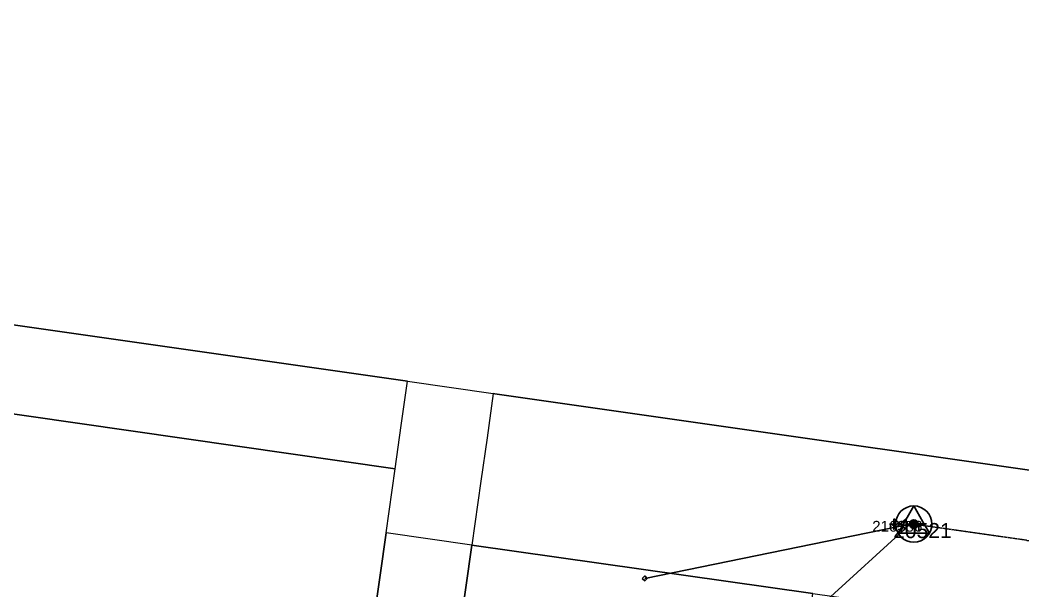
# Model space of a CAD drawing. Header units: metres. Extents: x 277863 to 282129, y 6130772 to 6135401.
# Drawn here: x 279113.3 to 279346.1, y 6133431.6 to 6133564.2 of the extents above; entities that cross this region are included whole.
import ezdxf
from ezdxf.enums import TextEntityAlignment as Align

# ---------------------------------------------------------------- set-up
doc = ezdxf.new("R2010")
doc.units = ezdxf.units.M
doc.linetypes.add('Cable Exist OH', pattern=[1, 1, 0])
doc.layers.get('0').update_dxf_attribs({"color": 6})
doc.layers.add('Cadastre Land Parcels_SP_EXT', color=9, linetype='Continuous', lineweight=5)
doc.layers.add('Cadastre Roads_SP_EXT', color=9, linetype='Continuous', lineweight=5)
for name, color, linetype in [('Equip_LV_EXT', 7, 'Continuous'), ('Mains_HV_EXT', 7, 'Continuous'), ('Services_SP_EXT', 7, 'Continuous'), ('Sub_SP_TR_HV_LV_EXT', 7, 'Continuous'), ('SupportsOH_SP_TR_HV_LV_SL_EXT', 7, 'Continuous')]:
    doc.layers.add(name, color=color, linetype=linetype)
doc.styles.add('POLE_LABEL', font='arial.ttf')
doc.styles.get("Standard").update_dxf_attribs({"font": 'arial.ttf'})

# ---------------------------------------------------------------- blocks, each defined once
blk = doc.blocks.new('SUB_POLE_EXT')
blk.add_wipeout([(0, 4.22), (0.42, 4.2), (0.83, 4.14), (1.21, 4.05), (1.62, 3.9), (1.99, 3.72), (2.35, 3.51), (2.68, 3.26), (2.99, 2.99), (3.28, 2.66), (3.52, 2.34), (3.76, 1.92), (3.9, 1.62), (4.04, 1.23), (4.18, 0.63), (4.22, 0), (4.18, -0.61), (4.06, -1.15), (3.9, -1.62), (3.58, -2.24), (3.22, -2.73), (2.97, -3.01), (2.68, -3.26), (2.36, -3.5), (2, -3.72), (1.64, -3.89), (1.25, -4.03), (0.82, -4.14), (0.42, -4.2), (0, -4.22), (-0.41, -4.2), (-0.8, -4.15), (-1.21, -4.05), (-1.62, -3.9), (-1.99, -3.73), (-2.35, -3.51), (-2.68, -3.26), (-2.96, -3.02), (-3.23, -2.72), (-3.51, -2.35), (-3.71, -2.01), (-3.91, -1.6), (-4.05, -1.21), (-4.16, -0.76), (-4.22, -0.14), (-4.21, 0.39), (-4.14, 0.83), (-4.03, 1.27), (-3.9, 1.63), (-3.71, 2.02), (-3.5, 2.37), (-3.28, 2.67), (-2.99, 2.99), (-2.68, 3.27), (-2.33, 3.52), (-1.98, 3.73), (-1.63, 3.9), (-1.2, 4.05), (-0.78, 4.15), (-0.4, 4.21)])
blk.add_line((2.16, 0.48), (2.16, 0.48, 0))
blk.add_lwpolyline([(-4.22, 0, 1), (4.22, 0, 1)], format="xyb", close=True)
blk.add_lwpolyline([(2.14, 0.52), (0, 4.22), (-3.66, -2.11), (3.66, -2.11)], close=True)
for tag, height, flags, p in [('ASSET_NUM', 3.5, 8, (2, 2)), ('STREET_CODE', 0.2, 9, (1.5, 0)), ('CONSTRUCTED_VOLTAGE', 0.2, 9, (1.5, -0.2)), ('OPERATING_VOLTAGE', 0.2, 9, (1.5, -0.6)), ('OPERATED_BY', 0.2, 9, (1.5, -0.8)), ('ORIENTATION', 0.2, 9, (1.5, -1.2)), ('OWNED_BY', 0.2, 9, (1.5, -1.4)), ('SECONDARY_VOLTAGE', 0.2, 9, (1.5, -1.6)), ('STATE', 0.2, 9, (1.5, -1.8)), ('SUBSTATION_TYPE', 0.2, 9, (1.5, -2)), ('NO_PHASES', 0.2, 9, (1.5, -0.4)), ('MAINTAINED_BY', 0.2, 9, (1.5, -1)), ('USAGE', 0.2, 9, (1.5, -2.2)), ('LEGEND', 0.2, 9, (1.5, -2.4)), ('STREETNAME', 0.2, 9, (1.5, -2.8)), ('SUBURB', 0.2, 9, (1.5, -3)), ('Z', 0.2, 1, (1.5, -3.4)), ('LOCATION', 0.2, 9, (1.5, -2.6)), ('NOTES', 0.2, 9, (1.5, -3.2))]:
    blk.add_attdef(tag, text='', height=height, dxfattribs=dict(flags=flags)).set_placement(p, align=Align.MIDDLE_LEFT)
blk = doc.blocks.new('LV_OH_LINKS_DISTFUSE_EXT')
for p, q in [((0, 0), (0.96, 0)), ((3.84, 0), (4.8, 0))]:
    blk.add_line(p, q)
blk.add_lwpolyline([(3.84, -1.2), (3.84, 1.2), (0.96, -1.2), (0.96, 1.2)], close=True)
at = {"flags": 9}
for tag, p in [('ACTUAL_STATUS', (0, 0)), ('CONSTRUCTED_VOLTAGE', (0, -0.2)), ('OPERATING_VOLTAGE', (0, -0.6)), ('ORIENTATION', (0, -0.8)), ('OWNED_BY', (0, -1)), ('STATE', (0, -1.2)), ('SWITCH_TYPE', (0, -1.4)), ('NO_PHASES', (0, -0.4)), ('USAGE', (0, -1.6)), ('NOTES', (0, -1.8))]:
    blk.add_attdef(tag, text='', height=0.2, dxfattribs=at).set_placement(p, align=Align.MIDDLE_LEFT)
at = {"flags": 1}
blk.add_attdef('Z', (0, 0), '', height=0.2, dxfattribs=at)
blk = doc.blocks.new('CCP_EXT')
at = {"flags": 9}
blk.add_attdef('NOTES', text='', height=0.2, dxfattribs=at).set_placement((0, -2), align=Align.MIDDLE_LEFT)
blk.add_wipeout([(0, 0.57), (0.57, 0), (0, -0.57), (-0.57, 0)])
blk.add_lwpolyline([(-0.57, 0), (0, 0.57), (0.57, 0), (0, -0.57), (-0.57, 0)])
at = {"flags": 1}
blk.add_attdef('Z', (0, 0), '', height=0.2, dxfattribs=at)
at = {"flags": 9}
for tag, p in [('CCP_TYPE', (0, 0)), ('CONSTRUCTED_VOLTAGE', (0, -0.2)), ('OPERATING_VOLTAGE', (0, -0.6)), ('ORIENTATION', (0, -0.8)), ('OWNED_BY', (0, -1)), ('STATE', (0, -1.8)), ('NO_PHASES', (0, -0.4)), ('USAGE', (0, -1.2)), ('LEGEND', (0, -1.4)), ('LIFE_SUPPORT', (0, -1.6))]:
    blk.add_attdef(tag, text='', height=0.2, dxfattribs=at).set_placement(p, align=Align.MIDDLE_LEFT)
blk = doc.blocks.new('POLE_EXT')
blk.add_hatch(color=256).paths.add_polyline_path([(-1, 0, 1), (1, 0, 1)])
blk.add_lwpolyline([(-1, 0, 1), (1, 0, 1)], format="xyb", close=True)
for tag, height, flags, p in [('pNumber', 2.5, 8, (-17.84, 2.07)), ('OWNED_BY', 0.2, 9, (1.35, -0.4)), ('SPECIAL_USE', 0.2, 9, (1.35, -0.8)), ('STATE', 0.2, 9, (1.35, -1)), ('cLV', 0.2, 9, (1.35, -1.4)), ('hDepth', 0.2, 9, (1.35, -1.6)), ('hDia', 0.2, 9, (1.35, -1.8)), ('cHV', 0.2, 9, (1.35, -2)), ('PARENT', 0.2, 9, (1.35, -0.6)), ('USAGE', 0.2, 9, (1.35, -1.2)), ('LBRACKET', 0.2, 9, (1.35, -2.2)), ('LExisting', 0.2, 9, (1.35, -2.4)), ('cLinedev', 0.2, 9, (1.35, -3.4)), ('pExisting', 0.2, 9, (1.35, -3.8)), ('pFooting', 0.2, 9, (1.35, -4.4)), ('pNew', 0.2, 9, (1.35, -4.6)), ('LANTNUMBER', 0.2, 9, (1.35, -2.6)), ('LOther', 0.2, 9, (1.35, -2.8)), ('LRemove', 0.2, 9, (1.35, -3)), ('LEGEND', 0.2, 9, (1.35, -3.2)), ('LOCATION', 0.2, 9, (1.35, -3.6)), ('PFNUMBER', 0.2, 9, (1.35, -4)), ('NEWPFNUMBER', 0.2, 9, (1.35, -4.2)), ('pRelocate', 0.2, 9, (1.35, -5)), ('pRemove', 0.2, 9, (1.35, -5.2)), ('pReplace', 0.2, 9, (1.35, -5.4)), ('pStay', 0.2, 9, (1.35, -5.6)), ('pType', 0.2, 9, (1.35, -5.8)), ('cspan', 0.2, 9, (1.35, -6)), ('STREETNAME', 0.2, 9, (1.35, -6.2)), ('SUBURB', 0.2, 9, (1.35, -6.4)), ('OPERATED_BY', 0.2, 9, (1.36, -7.01)), ('NOTES', 0.2, 9, (1.35, -6.6)), ('MAINTAINED_BY', 0.2, 9, (1.36, -6.81))]:
    blk.add_attdef(tag, text='', height=height, dxfattribs=dict(flags=flags)).set_placement(p, align=Align.MIDDLE_LEFT)
at = {"style": 'POLE_LABEL'}
for tag, height, flags, p in [('ASSET_NUM', 2.5, 8, (2, 2)), ('STRUCTURE_PLANT_NUMBER', 0.2, 9, (1.35, 0.03)), ('STREET_CODE', 0.2, 9, (1.35, -0.2))]:
    blk.add_attdef(tag, text='', height=height, dxfattribs=dict(at, flags=flags)).set_placement(p, align=Align.MIDDLE_LEFT)
at = {"flags": 1}
blk.add_attdef('Z', (1.35, -7.33), '', height=0.2, dxfattribs=at)

msp = doc.modelspace()

# ---------------------------------------------------------------- linework, layer by layer
at = {"layer": 'Cadastre Land Parcels_SP_EXT', "linetype": 'Continuous'}
for points in [[(279198.24, 6133445.14), (279200.34, 6133459.99), (278759.35, 6133523.39), (278750.05, 6133524.73), (278614.07, 6133544.28), (278590.8, 6133376.22), (278589.56, 6133374.71), (278582.46, 6133366.04), (278580.68, 6133363.87), (278517.71, 6133286.95), (278814.27, 6133244.07), (279148.66, 6133195.37), (279162.6, 6133193.39), (279198.24, 6133445.14)], [(279297.38, 6133431.05), (279218.15, 6133442.26), (279185.21, 6133209.53), (279264.44, 6133198.32), (279297.38, 6133431.05)]]:
    msp.add_lwpolyline(points, close=True, dxfattribs=at)
at = {"layer": 'Cadastre Roads_SP_EXT', "linetype": 'Continuous'}
for points in [[(279201.77, 6133470.09), (279203.22, 6133480.33), (279059.03, 6133500.95), (279033.62, 6133504.59), (279013.49, 6133507.47), (278954.08, 6133515.97), (278894.56, 6133524.48), (278765.24, 6133542.98), (278760.43, 6133543.67), (278756.42, 6133544.24), (278616.86, 6133564.2), (278615.47, 6133554.3), (278614.07, 6133544.28), (278750.05, 6133524.73), (278759.35, 6133523.39), (279200.34, 6133459.99), (279201.77, 6133470.09)], [(279185.21, 6133209.53), (279218.15, 6133442.26), (279198.24, 6133445.14), (279162.6, 6133193.39), (279148.66, 6133195.37), (279082.05, 6132724.82), (279093.78, 6132723.24), (279101.99, 6132722.14), (279134.83, 6132954.13), (279165.76, 6133172.62), (279179.7, 6133170.65), (279185.21, 6133209.53)]]:
    msp.add_lwpolyline(points, close=True, dxfattribs=at)

# ---------------------------------------------------------------- block references
at = {"layer": 'Sub_SP_TR_HV_LV_EXT'}
ref = msp.add_blockref('SUB_POLE_EXT', (279320.78, 6133447.16), dxfattribs=at)
ref.add_attrib('ASSET_NUM', '20521', dxfattribs={"layer": '0', "height": 3.5}).set_placement((279322.78, 6133447.41), align=Align.TOP_CENTER)

# ---------------------------------------------------------------- next in the draw order: linework, layer by layer
at = {"layer": 'Cadastre Land Parcels_SP_EXT', "linetype": 'Continuous'}
msp.add_lwpolyline([(279059.03, 6133500.95), (279203.22, 6133480.33), (279223.14, 6133477.48), (279223.54, 6133477.42), (279401.85, 6133451.91)], dxfattribs=at)
at = {"layer": 'Mains_HV_EXT', "linetype": 'Cable Exist OH'}
msp.add_lwpolyline([(279398.61, 6133448.21), (279375.23, 6133439.34), (279320.78, 6133447.16)], dxfattribs=at)
at = {"layer": 'Services_SP_EXT'}
msp.add_lwpolyline([(279299.77, 6133428.71), (279319.98, 6133447.16)], dxfattribs=at)

# ---------------------------------------------------------------- next in the draw order: block references
at = {"layer": 'Equip_LV_EXT', "rotation": 180.0000000000001}
msp.add_blockref('LV_OH_LINKS_DISTFUSE_EXT', (279319.98, 6133447.16), dxfattribs=at)
at = {"layer": 'Services_SP_EXT'}
msp.add_blockref('CCP_EXT', (279258.32, 6133434.56), dxfattribs=at)
at = {"layer": 'SupportsOH_SP_TR_HV_LV_SL_EXT'}
ref = msp.add_blockref('POLE_EXT', (279320.78, 6133447.16), dxfattribs=at)
ref.add_attrib('ASSET_NUM', '216356', dxfattribs={"layer": '0', "height": 2.5, "style": 'POLE_LABEL'}).set_placement((279322.78, 6133447.91), align=Align.TOP_RIGHT)

# ---------------------------------------------------------------- next in the draw order: linework, layer by layer
at = {"layer": 'Cadastre Roads_SP_EXT', "linetype": 'Continuous'}
msp.add_lwpolyline([(279893.62, 6133364.51), (279896.04, 6133381.8), (279553.34, 6133430.23), (279550.06, 6133430.7), (279461.82, 6133443.33), (279460.81, 6133443.47), (279401.85, 6133451.91), (279223.54, 6133477.42), (279223.14, 6133477.48), (279221.69, 6133467.23), (279220.26, 6133457.12), (279218.15, 6133442.26), (279297.38, 6133431.05), (279302.33, 6133430.35), (279548.64, 6133395.49), (279651.95, 6133380.86), (279759.77, 6133365.6), (279891.17, 6133347), (279893.62, 6133364.51)], close=True, dxfattribs=at)
at = {"layer": 'Services_SP_EXT'}
msp.add_lwpolyline([(279258.32, 6133434.56), (279319.98, 6133447.16)], dxfattribs=at)

doc.saveas('drawing.dxf')
